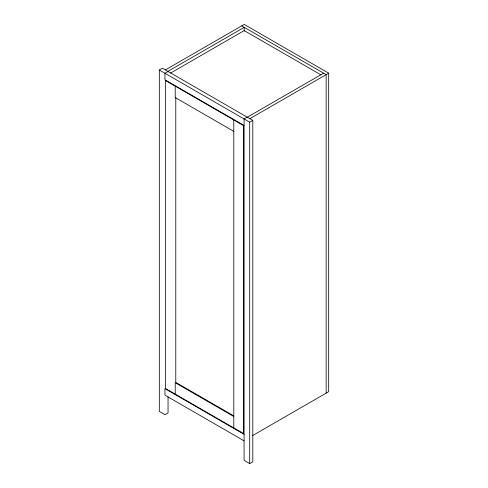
<?xml version="1.0" encoding="UTF-8"?>
<svg xmlns="http://www.w3.org/2000/svg" width="488" height="488" viewBox="0 0 488 488"><rect width="100%" height="100%" fill="white"/><g stroke="black" fill="none" stroke-linecap="round" stroke-linejoin="round"><path stroke-width="0.73" d="M168.043 396.872L168.043 412.879L164.944 414.666L159.314 411.415L159.314 70.004L162.406 68.216L252.802 120.402L252.802 461.813L249.704 463.6L244.073 460.349L244.073 118.938L247.166 117.151M165.365 69.918L244.214 24.4L328.686 73.169L328.686 391.663L252.473 435.662M167.903 71.382L244.214 27.328L244.214 31.134M168.043 71.468L164.944 73.255L164.944 79.757L244.073 125.44M170.532 73.115L244.214 30.579L320.994 74.908M247.306 117.23L323.617 73.169M249.844 118.694L328.686 73.169M159.314 70.004L249.704 122.189L252.802 120.402M241.676 25.864L326.155 74.633L326.155 393.121M233.795 131.376L175.222 97.557L175.222 86.181M233.697 415.831L175.784 382.391L175.784 97.234M233.795 416.532L175.222 382.72L175.222 394.097M244.073 434.338L164.944 388.655L164.944 395.158L244.073 440.841M249.704 122.189L249.704 463.6M233.795 119.993L233.795 427.915M243.646 125.684L165.365 80.489L165.365 388.411L243.646 433.606L243.646 125.684"/></g></svg>
